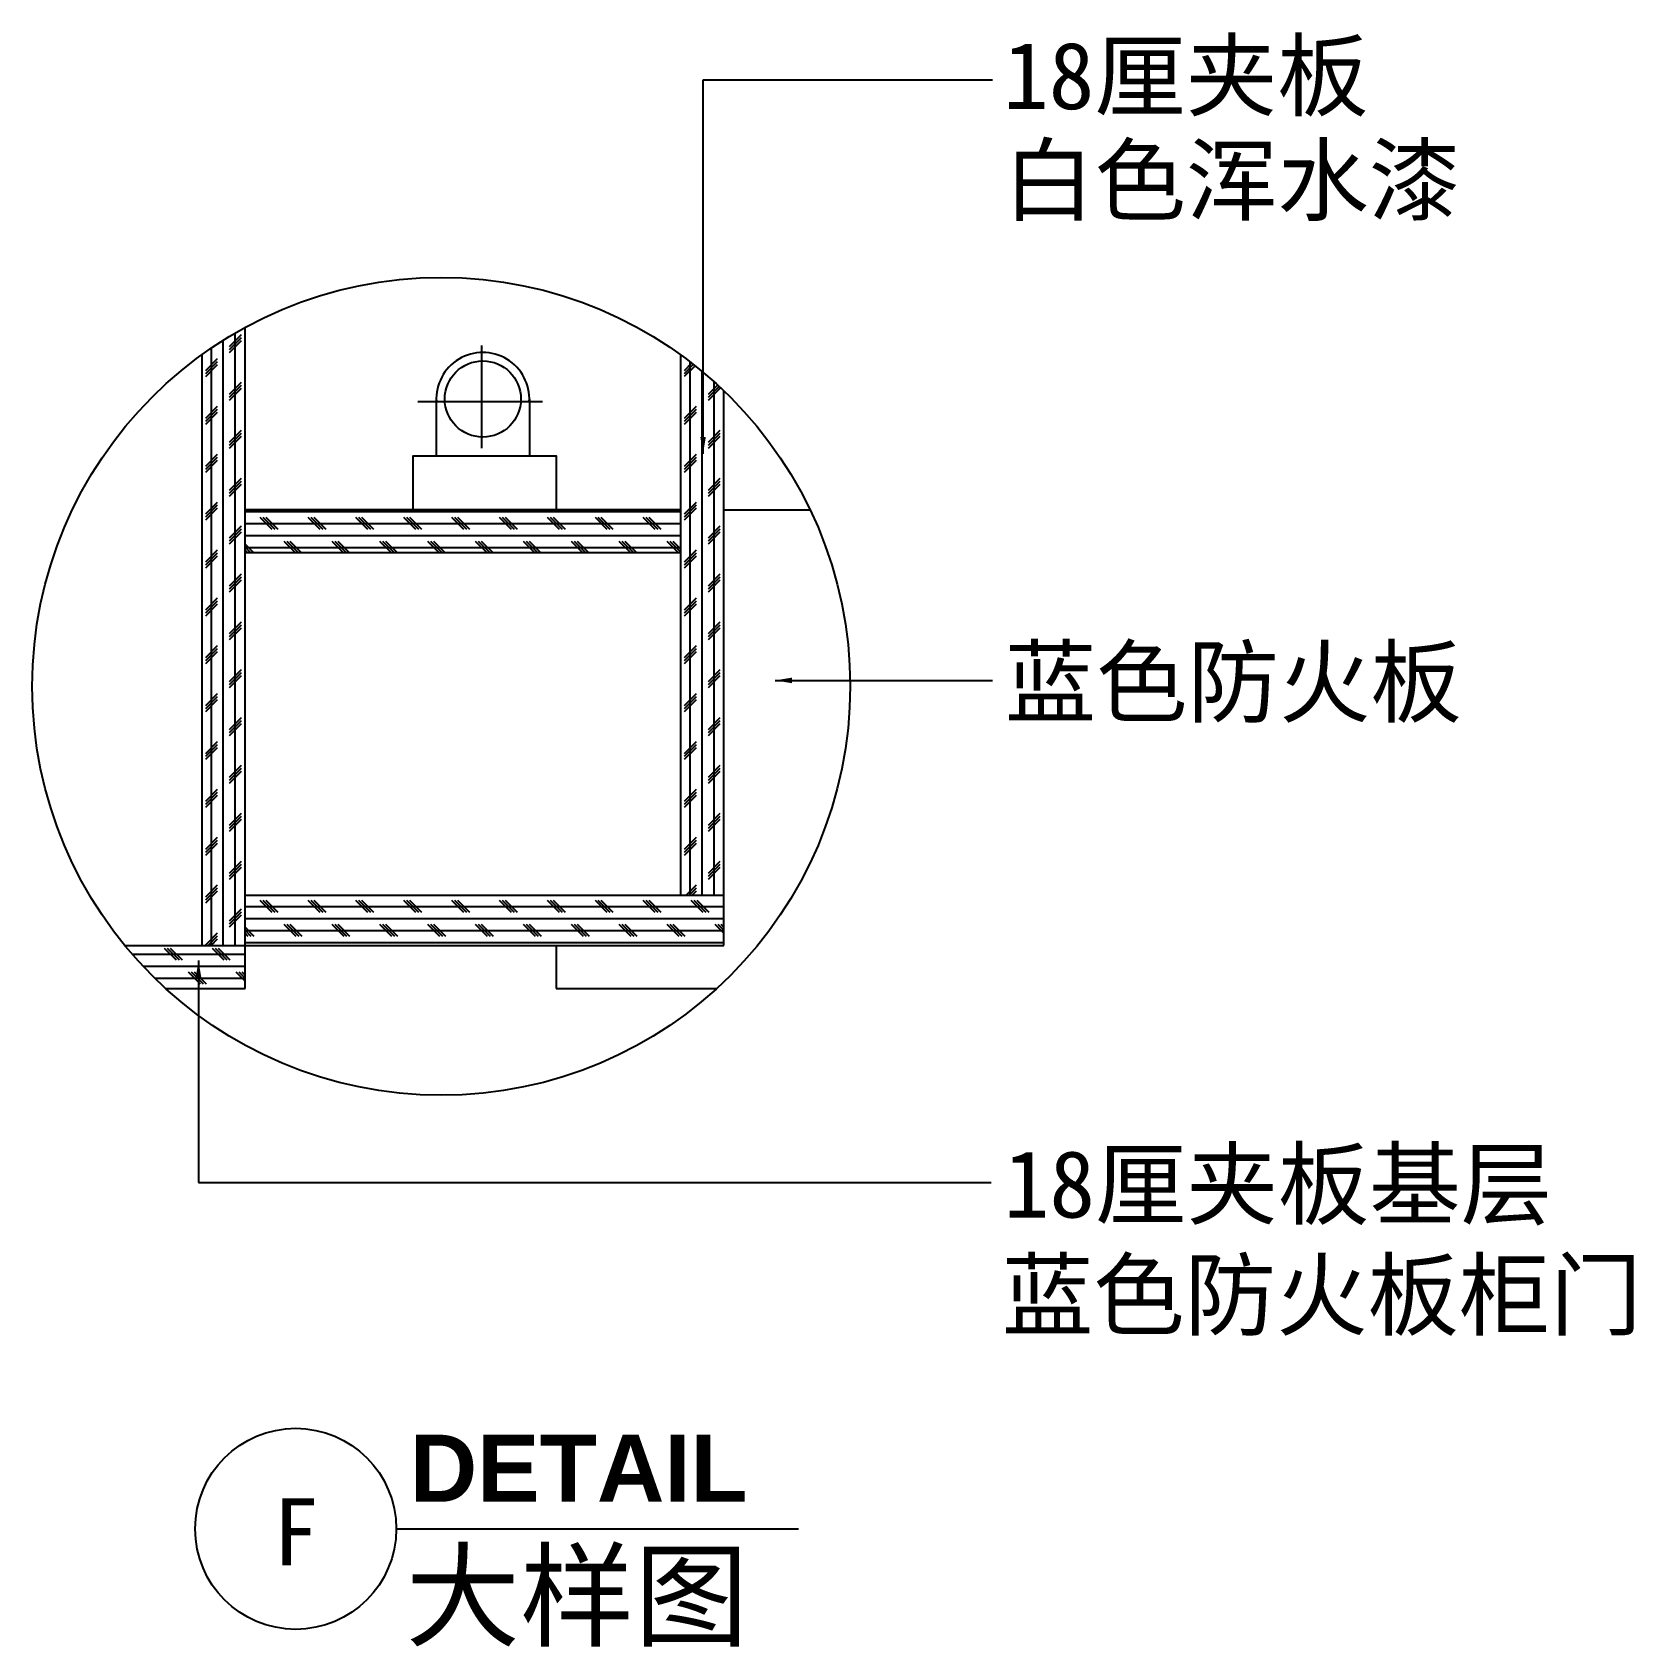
# Model space of a CAD drawing. Extents: x 5106 to 6778, y 2877 to 4563.
import ezdxf

# ---------------------------------------------------------------- set-up
doc = ezdxf.new("R2010")
doc.units = 0
doc.header["$LTSCALE"] = 150
doc.header["$MEASUREMENT"] = 0
doc.layers.get('0').update_dxf_attribs({"linetype": 'CONTINUOUS'})
for name, color, linetype in [('3', 3, 'CONTINUOUS'), ('4', 4, 'CONTINUOUS'), ('7', 7, 'CONTINUOUS'), ('BH', 3, 'CONTINUOUS'), ('TEXT', 3, 'CONTINUOUS'), ('X', 7, 'CONTINUOUS')]:
    doc.layers.add(name, color=color, linetype=linetype)
doc.styles.add('HT', font='swisseb.ttf')
doc.styles.add('HZ', font='')
doc.styles.get('HZ').set_extended_font_data('仿宋_GB2312')
doc.dimstyles.get("Standard").update_dxf_attribs({"dimscale": 35, "dimtxt": 2, "dimasz": 0.5, "dimexe": 1, "dimexo": 1, "dimgap": 0.5, "dimtad": 1, "dimdec": 0, "dimzin": 0, "dimtxsty": 'HZ', "dimblk1": 'DOT', "dimblk2": 'DOT', "dimsah": 1, "dimcen": 0, "dimazin": 3, "dimtfac": 0.5, "dimtdec": 0, "dimtmove": 0, "dimatfit": 3, "dimtolj": 1, "dimtzin": 0})

# ---------------------------------------------------------------- blocks, each defined once
blk = doc.blocks.new('_DOT')
at = {"color": 0, "linetype": 'BYBLOCK'}
blk.add_line((-0.5, 0), (-1, 0), dxfattribs=at)
at = {"color": 0, "linetype": 'BYBLOCK', "const_width": 0.5}
blk.add_lwpolyline([(-0.25, 0, 1), (0.25, 0, 1)], format="xyb", close=True, dxfattribs=at)
blk = doc.blocks.new('D-RG')
at = {"layer": '3'}
for p, q in [((-0.98, 23.29), (-0.98, 62.21)), ((-25.2, 40.95), (21.93, 40.95))]:
    blk.add_line(p, q, dxfattribs=at)
blk.add_circle((-0.65, 41.93), 14.4, dxfattribs=at)
at = {"layer": '7'}
for p, q in [((-18.26, 41.93), (-18.26, 20.34)), ((16.95, 41.93), (16.95, 20.34))]:
    blk.add_line(p, q, dxfattribs=at)
blk.add_lwpolyline([(27.17, 0), (27.17, 20.34), (-27.17, 20.34), (-27.17, 0)], close=True, dxfattribs=at)
blk.add_arc((-0.65, 41.93), 17.6, 356.80472, 183.19528, dxfattribs=at)
blk = doc.blocks.new('日光灯')
at = {"layer": '7', "xscale": 1.104224081122632, "yscale": 1.104224081122632, "zscale": 1.104224081122632, "rotation": 90}
blk.add_blockref('D-RG', (46.3, 16.63), dxfattribs=at)

msp = doc.modelspace()

# ---------------------------------------------------------------- hatches: boundary and pattern name
at = {"layer": 'BH'}
h = msp.add_hatch(dxfattribs=at)
h.set_pattern_fill('CORK', color=256, scale=100, angle=90, style=0)
h.set_pattern_definition([(90, (-157.31, 109.57), (-12.5, 8e-16), []), (225, (-151.06, 115.82), (25, -25), [17.67767, -17.67767]), (225, (-151.06, 118.944), (25, -25), [17.67767, -17.67767]), (225, (-151.06, 122.07), (25, -25), [17.67767, -17.67767])])
h.paths.add_polyline_path([(5328, 4254.7, 0.031167), (5283, 4226.3), (5283, 3609.3), (5328, 3609.3)])
h.paths.add_polyline_path([(5828, 4188.5, 0.03433), (5783, 4226), (5783, 3661.8), (5828, 3661.8)])
h = msp.add_hatch(dxfattribs=at)
h.set_pattern_fill('CORK', color=256, scale=100, style=0)
h.set_pattern_definition([(0, (0, 0), (0, 12.5), []), (135, (6.25, -6.25), (-25, -25), [17.67767, -17.67767]), (135, (9.375, -6.25), (-25, -25), [17.67767, -17.67767]), (135, (12.5, -6.25), (-25, -25), [17.67767, -17.67767])])
h.paths.add_polyline_path([(5783, 4064.3), (5328, 4064.3), (5328, 4019.3), (5783, 4019.3)])
h.paths.add_polyline_path([(5828, 3661.8), (5328, 3661.8), (5328, 3609.3), (5828, 3609.3)])
h.paths.add_polyline_path([(5328, 3609.3), (5202.4, 3609.3, 0.036355), (5245.1, 3564.3), (5328, 3564.3)])

# ---------------------------------------------------------------- linework, layer by layer
at = {"layer": '4'}
for p, q in [((5328, 3564.3), (5328, 3609.3)), ((5653, 3609.3), (5653, 3564.3)), ((5245.1, 3564.3), (5328, 3564.3)), ((5653, 3564.3), (5820.5, 3564.3))]:
    msp.add_line(p, q, dxfattribs=at)
at = {"layer": '7'}
for p, q in [((5328, 3609.3), (5328, 4254.7)), ((5283, 3609.3), (5283, 4226.3)), ((5783, 3661.8), (5783, 4226)), ((5828, 3609.3), (5828, 4188.5)), ((5783, 4064.3), (5328, 4064.3)), ((5828, 4064.3), (5918, 4064.3)), ((5783, 4019.3), (5328, 4019.3)), ((5328, 3661.8), (5828, 3661.8)), ((5202.4, 3609.3), (5828, 3609.3))]:
    msp.add_line(p, q, dxfattribs=at)
at = {"layer": 'TEXT', "color": 6}
msp.add_line((5485.8, 3000), (5905.8, 3000), dxfattribs=at)
at = {"layer": 'TEXT'}
msp.add_circle((5532.8, 3879.9), 427.1, dxfattribs=at)
at = {"layer": 'TEXT', "color": 6}
msp.add_circle((5380.8, 3000), 105, dxfattribs=at)

# ---------------------------------------------------------------- block references
at = {"layer": 'X', "xscale": 2.5, "yscale": 2.5, "zscale": 2.5, "rotation": 270}
msp.add_blockref('日光灯', (5536.5, 4180), dxfattribs=at)

# ---------------------------------------------------------------- texts
at = {"layer": 'TEXT', "style": 'HZ'}
for s, p in [('18厘夹板', (6119.7, 4482.8)), ('白色浑水漆', (6119.7, 4373.5)), ('蓝色防火板', (6121.3, 3849.6)), ('18厘夹板基层', (6120.4, 3325.1)), ('蓝色防火板柜门', (6118.3, 3209.4))]:
    msp.add_text(s, height=70, dxfattribs=at).set_placement(p)
at = {"layer": 'TEXT', "linetype": 'BYBLOCK'}
for s, height, style, p in [('DETAIL', 70, 'HT', (5499.8, 3028.3)), ('F', 70, 'HZ', (5357.3, 2962)), ('大样图', 87.5, 'HZ', (5495.7, 2886.4))]:
    msp.add_text(s, height=height, dxfattribs=dict(at, style=style)).set_placement(p)

# ---------------------------------------------------------------- leaders
at = {"layer": 'TEXT'}
for points in [[(5806.3, 4122.9), (5806.3, 4513.3), (6108.6, 4513.3)], [(5881.5, 3886.1), (6108.6, 3886.1)], [(5279.3, 3593.6), (5279.3, 3361.6), (6107.3, 3361.6)]]:
    msp.add_leader(points, dimstyle='STANDARD', dxfattribs=at)

doc.saveas('drawing.dxf')
